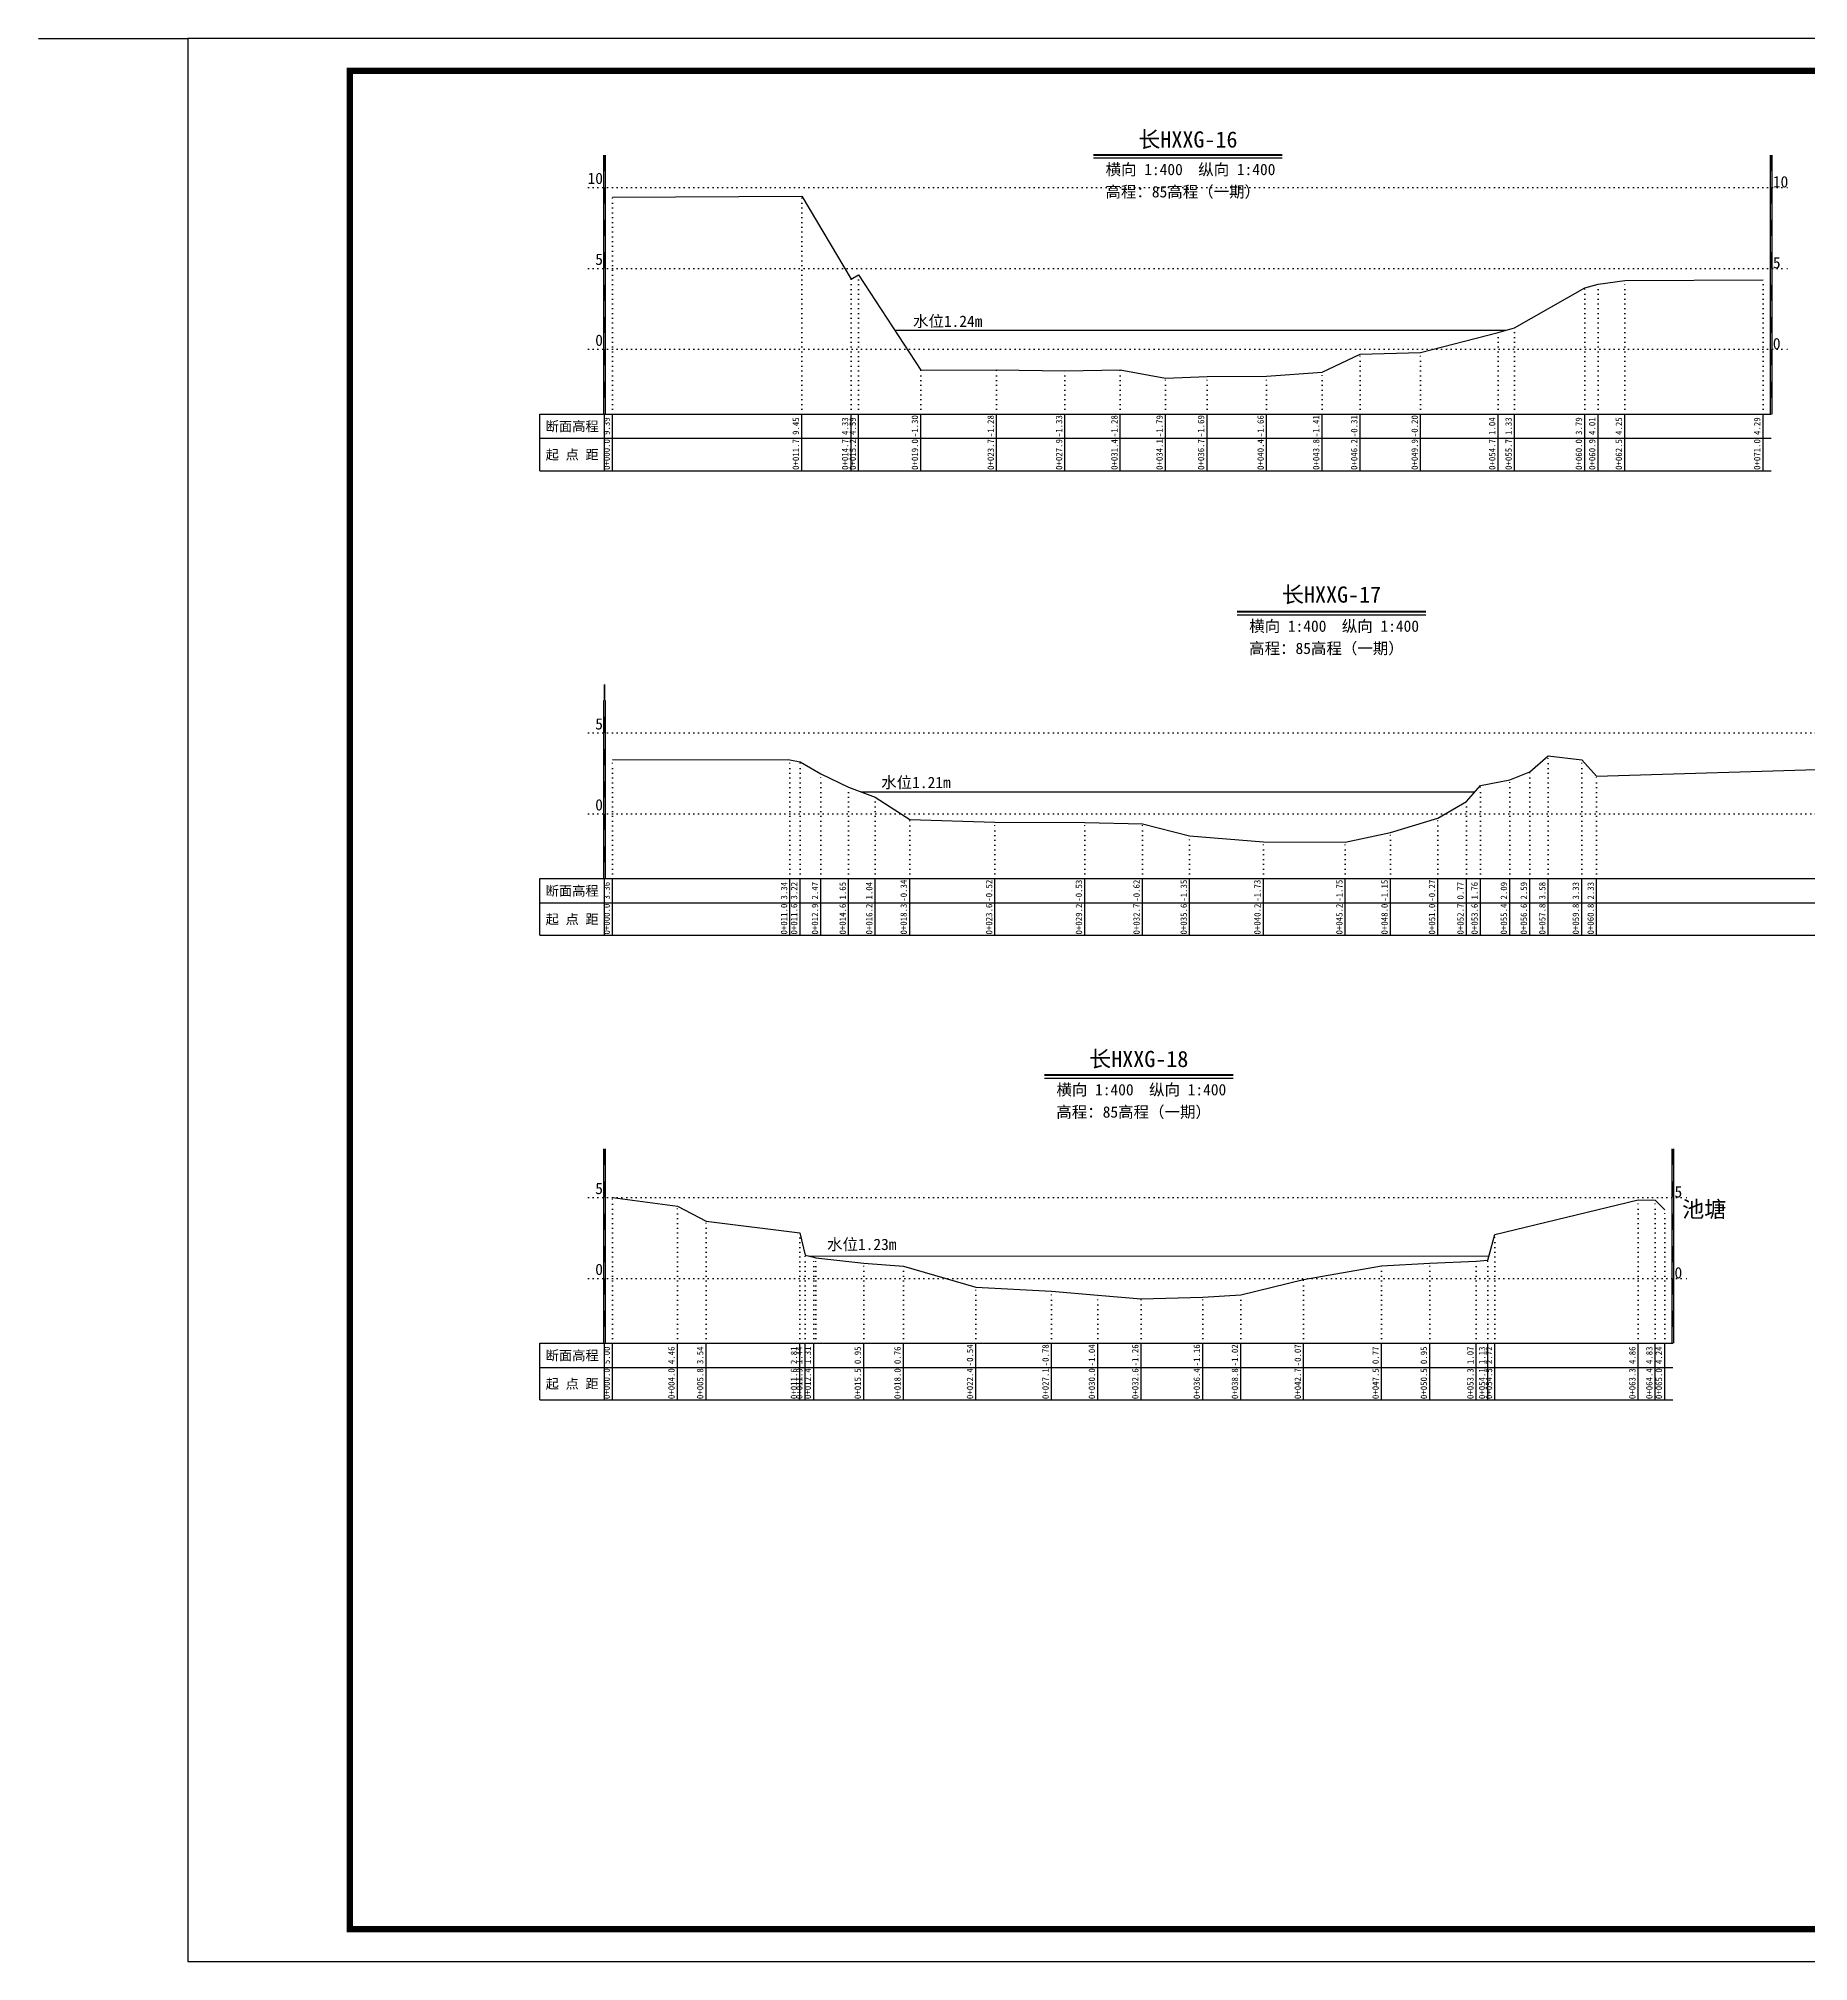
# Model space of a CAD drawing. Header units: millimetres. Extents: x 518104 to 520297, y 3371901 to 3372198.
# Drawn here: x 519853.5 to 520126.8, y 3371900.9 to 3372197.9 of the extents above; entities that cross this region are included whole.
import ezdxf
from ezdxf.enums import TextEntityAlignment as Align

# ---------------------------------------------------------------- set-up
doc = ezdxf.new("R2010")
doc.units = ezdxf.units.MM
doc.header["$LTSCALE"] = 0.4
doc.header["$MEASUREMENT"] = 0
doc.linetypes.add('X4', pattern=[1.6, 0, -1.6])
for name, color, linetype in [('DMX', 1, 'Continuous'), ('zdm1', 5, 'Continuous'), ('ZDMT5', 3, 'Continuous'), ('ZJ', 7, 'Continuous'), ('图框', 7, 'Continuous'), ('断面名称', 5, 'Continuous'), ('比例尺', 3, 'Continuous'), ('水位', 4, 'Continuous')]:
    doc.layers.add(name, color=color, linetype=linetype)
doc.styles.add('HDM', font='仿宋_GB2312.ttf')

msp = doc.modelspace()

# ---------------------------------------------------------------- linework, layer by layer
at = {"linetype": 'Continuous'}
msp.add_lwpolyline([(519853.54, 3372197.87), (519876.6, 3372197.87)], dxfattribs=at)
at = {"layer": 'DMX', "linetype": 'Continuous', "flags": 128}
for points in [[(519942.18, 3372173.35), (519971.38, 3372173.5), (519978.98, 3372160.7), (519980.15, 3372161.35), (519989.75, 3372146.62), (520001.45, 3372146.67), (520012, 3372146.55), (520020.55, 3372146.67), (520027.53, 3372145.4), (520033.93, 3372145.65), (520043.13, 3372145.72), (520051.7, 3372146.35), (520057.58, 3372149.1), (520066.9, 3372149.37), (520078.88, 3372152.47), (520081.4, 3372153.2), (520081.4, 3372153.2), (520092.25, 3372159.35), (520094.3, 3372159.9), (520098.43, 3372160.5), (520119.78, 3372160.6)], [(519942.18, 3372086.52), (519969.55, 3372086.47), (519971.1, 3372086.17), (519974.33, 3372084.3), (519978.6, 3372082.25), (519978.6, 3372082.25), (519982.7, 3372080.72), (519988.03, 3372077.27), (520001.2, 3372076.82), (520015.08, 3372076.8), (520023.98, 3372076.57), (520031.25, 3372074.75), (520042.63, 3372073.8), (520055.28, 3372073.75), (520062.25, 3372075.25), (520069.58, 3372077.45), (520073.98, 3372080.05), (520076.15, 3372082.52), (520080.68, 3372083.35), (520083.75, 3372084.6), (520086.6, 3372087.07), (520091.78, 3372086.45), (520094.08, 3372083.95), (520131.45, 3372085.05)], [(519942.18, 3372018.87), (519952.18, 3372017.52), (519956.6, 3372015.22), (519971.08, 3372013.4), (519971.9, 3372009.97), (519973.23, 3372009.65), (519973.53, 3372009.57), (519980.93, 3372008.75), (519987.08, 3372008.27), (519998.25, 3372005.02), (520009.93, 3372004.42), (520017.08, 3372003.77), (520023.78, 3372003.22), (520033.28, 3372003.47), (520039.15, 3372003.82), (520048.85, 3372006.2), (520060.88, 3372008.3), (520068.33, 3372008.75), (520075.5, 3372009.05), (520077.3, 3372009.2), (520078.38, 3372013.17), (520100.5, 3372018.52), (520103.13, 3372018.45), (520104.6, 3372016.97)]]:
    msp.add_lwpolyline(points, dxfattribs=at)
at = {"layer": 'zdm1', "linetype": 'Continuous'}
for p, q in [((519940.8, 3372139.87), (519940.8, 3372179.87)), ((519941.05, 3372139.87), (519941.05, 3372179.87)), ((520120.9, 3372139.87), (520120.9, 3372179.87)), ((520121.15, 3372139.87), (520121.15, 3372179.87)), ((519930.93, 3372139.87), (519942.18, 3372139.87)), ((519930.93, 3372131.12), (519930.93, 3372139.87)), ((519940.93, 3372131.12), (519940.93, 3372139.87)), ((519942.18, 3372139.87), (520121.03, 3372139.87)), ((519930.93, 3372136.12), (520121.03, 3372136.12)), ((519930.93, 3372131.12), (520121.03, 3372131.12)), ((519940.8, 3372068.12), (519940.8, 3372095.62)), ((519941.05, 3372068.12), (519941.05, 3372095.62)), ((519930.93, 3372068.12), (519942.18, 3372068.12)), ((519930.93, 3372059.37), (519930.93, 3372068.12)), ((519940.93, 3372059.37), (519940.93, 3372068.12)), ((519942.18, 3372068.12), (520165.38, 3372068.12)), ((519930.93, 3372064.37), (520165.38, 3372064.37)), ((519930.93, 3372059.37), (520165.38, 3372059.37)), ((519940.8, 3371996.37), (519940.8, 3372026.37)), ((519941.05, 3371996.37), (519941.05, 3372026.37)), ((520105.73, 3371996.37), (520105.73, 3372026.37)), ((520105.98, 3371996.37), (520105.98, 3372026.37)), ((519930.93, 3371996.37), (519942.18, 3371996.37)), ((519930.93, 3371987.62), (519930.93, 3371996.37)), ((519940.93, 3371987.62), (519940.93, 3371996.37)), ((519942.18, 3371996.37), (520105.85, 3371996.37)), ((519930.93, 3371992.62), (520105.85, 3371992.62)), ((519930.93, 3371987.62), (520105.85, 3371987.62))]:
    msp.add_line(p, q, dxfattribs=at)
at = {"layer": 'zdm1', "linetype": 'X4'}
for p, q in [((519938.43, 3372174.87), (520123.53, 3372174.87)), ((519938.43, 3372162.37), (520123.53, 3372162.37)), ((519938.43, 3372149.87), (520123.53, 3372149.87)), ((519938.43, 3372090.62), (520167.88, 3372090.62)), ((519938.43, 3372078.12), (520167.88, 3372078.12)), ((519938.43, 3372018.87), (520108.35, 3372018.87)), ((519938.43, 3372006.37), (520108.35, 3372006.37))]:
    msp.add_line(p, q, dxfattribs=at)
at = {"layer": 'zdm1', "linetype": 'Continuous', "flags": 128}
for points in [[(519940.93, 3372177.37, 0.25, 0.25, 0), (519940.93, 3372179.87, 0.25, 0.25, 0)], [(520121.03, 3372177.37, 0.25, 0.25, 0), (520121.03, 3372179.87, 0.25, 0.25, 0)], [(519940.93, 3372172.37, 0.25, 0.25, 0), (519940.93, 3372174.87, 0.25, 0.25, 0)], [(520121.03, 3372172.37, 0.25, 0.25, 0), (520121.03, 3372174.87, 0.25, 0.25, 0)], [(519940.93, 3372167.37, 0.25, 0.25, 0), (519940.93, 3372169.87, 0.25, 0.25, 0)], [(520121.03, 3372167.37, 0.25, 0.25, 0), (520121.03, 3372169.87, 0.25, 0.25, 0)], [(519940.93, 3372162.37, 0.25, 0.25, 0), (519940.93, 3372164.87, 0.25, 0.25, 0)], [(520121.03, 3372162.37, 0.25, 0.25, 0), (520121.03, 3372164.87, 0.25, 0.25, 0)], [(519940.93, 3372157.37, 0.25, 0.25, 0), (519940.93, 3372159.87, 0.25, 0.25, 0)], [(520121.03, 3372157.37, 0.25, 0.25, 0), (520121.03, 3372159.87, 0.25, 0.25, 0)], [(519940.93, 3372152.37, 0.25, 0.25, 0), (519940.93, 3372154.87, 0.25, 0.25, 0)], [(520121.03, 3372152.37, 0.25, 0.25, 0), (520121.03, 3372154.87, 0.25, 0.25, 0)], [(519940.93, 3372147.37, 0.25, 0.25, 0), (519940.93, 3372149.87, 0.25, 0.25, 0)], [(520121.03, 3372147.37, 0.25, 0.25, 0), (520121.03, 3372149.87, 0.25, 0.25, 0)], [(519940.93, 3372142.37, 0.25, 0.25, 0), (519940.93, 3372144.87, 0.25, 0.25, 0)], [(520121.03, 3372142.37, 0.25, 0.25, 0), (520121.03, 3372144.87, 0.25, 0.25, 0)], [(519940.93, 3372095.62, 0.25, 0.25, 0), (519940.93, 3372098.12, 0.25, 0.25, 0)], [(519940.93, 3372090.62, 0.25, 0.25, 0), (519940.93, 3372093.12, 0.25, 0.25, 0)], [(519940.93, 3372085.62, 0.25, 0.25, 0), (519940.93, 3372088.12, 0.25, 0.25, 0)], [(519940.93, 3372080.62, 0.25, 0.25, 0), (519940.93, 3372083.12, 0.25, 0.25, 0)], [(519940.93, 3372075.62, 0.25, 0.25, 0), (519940.93, 3372078.12, 0.25, 0.25, 0)], [(519940.93, 3372070.62, 0.25, 0.25, 0), (519940.93, 3372073.12, 0.25, 0.25, 0)], [(519940.93, 3372023.87, 0.25, 0.25, 0), (519940.93, 3372026.37, 0.25, 0.25, 0)], [(520105.85, 3372023.87, 0.25, 0.25, 0), (520105.85, 3372026.37, 0.25, 0.25, 0)], [(519940.93, 3372018.87, 0.25, 0.25, 0), (519940.93, 3372021.37, 0.25, 0.25, 0)], [(520105.85, 3372018.87, 0.25, 0.25, 0), (520105.85, 3372021.37, 0.25, 0.25, 0)], [(519940.93, 3372013.87, 0.25, 0.25, 0), (519940.93, 3372016.37, 0.25, 0.25, 0)], [(520105.85, 3372013.87, 0.25, 0.25, 0), (520105.85, 3372016.37, 0.25, 0.25, 0)], [(519940.93, 3372008.87, 0.25, 0.25, 0), (519940.93, 3372011.37, 0.25, 0.25, 0)], [(520105.85, 3372008.87, 0.25, 0.25, 0), (520105.85, 3372011.37, 0.25, 0.25, 0)], [(519940.93, 3372003.87, 0.25, 0.25, 0), (519940.93, 3372006.37, 0.25, 0.25, 0)], [(520105.85, 3372003.87, 0.25, 0.25, 0), (520105.85, 3372006.37, 0.25, 0.25, 0)], [(519940.93, 3371998.87, 0.25, 0.25, 0), (519940.93, 3372001.37, 0.25, 0.25, 0)], [(520105.85, 3371998.87, 0.25, 0.25, 0), (520105.85, 3372001.37, 0.25, 0.25, 0)]]:
    msp.add_lwpolyline(points, format="xyseb", dxfattribs=at)
at = {"layer": 'ZDMT5', "linetype": 'X4'}
for p, q in [((519942.18, 3372139.87), (519942.18, 3372173.35)), ((519971.38, 3372139.87), (519971.38, 3372173.5)), ((519978.98, 3372139.87), (519978.98, 3372160.7)), ((519980.15, 3372139.87), (519980.15, 3372161.35)), ((520092.25, 3372139.87), (520092.25, 3372159.35)), ((520094.3, 3372139.87), (520094.3, 3372159.9)), ((520098.43, 3372139.87), (520098.43, 3372160.5)), ((520119.78, 3372139.87), (520119.78, 3372160.6)), ((520081.4, 3372139.87), (520081.4, 3372153.2)), ((520078.88, 3372139.87), (520078.88, 3372152.47)), ((520057.58, 3372139.87), (520057.58, 3372149.1)), ((520066.9, 3372139.87), (520066.9, 3372149.37)), ((519989.75, 3372139.87), (519989.75, 3372146.62)), ((520001.45, 3372139.87), (520001.45, 3372146.67)), ((520012, 3372139.87), (520012, 3372146.55)), ((520020.55, 3372139.87), (520020.55, 3372146.67)), ((520027.53, 3372139.87), (520027.53, 3372145.4)), ((520033.93, 3372139.87), (520033.93, 3372145.65)), ((520043.13, 3372139.87), (520043.13, 3372145.72)), ((520051.7, 3372139.87), (520051.7, 3372146.35)), ((519942.18, 3372068.12), (519942.18, 3372086.52)), ((519969.55, 3372068.12), (519969.55, 3372086.47)), ((519971.1, 3372068.12), (519971.1, 3372086.17)), ((520083.75, 3372068.12), (520083.75, 3372084.6)), ((520086.6, 3372068.12), (520086.6, 3372087.07)), ((520091.78, 3372068.12), (520091.78, 3372086.45)), ((519974.33, 3372068.12), (519974.33, 3372084.3)), ((519978.6, 3372068.12), (519978.6, 3372082.25)), ((520076.15, 3372068.12), (520076.15, 3372082.52)), ((520080.68, 3372068.12), (520080.68, 3372083.35)), ((520094.08, 3372068.12), (520094.08, 3372083.95)), ((519982.7, 3372068.12), (519982.7, 3372080.72)), ((520073.98, 3372068.12), (520073.98, 3372080.05)), ((519988.03, 3372068.12), (519988.03, 3372077.27)), ((520001.2, 3372068.12), (520001.2, 3372076.82)), ((520015.08, 3372068.12), (520015.08, 3372076.8)), ((520023.98, 3372068.12), (520023.98, 3372076.57)), ((520069.58, 3372068.12), (520069.58, 3372077.45)), ((520031.25, 3372068.12), (520031.25, 3372074.75)), ((520042.63, 3372068.12), (520042.63, 3372073.8)), ((520055.28, 3372068.12), (520055.28, 3372073.75)), ((520062.25, 3372068.12), (520062.25, 3372075.25)), ((519942.18, 3371996.37), (519942.18, 3372018.87)), ((519952.18, 3371996.37), (519952.18, 3372017.52)), ((520100.5, 3371996.37), (520100.5, 3372018.52)), ((520103.13, 3371996.37), (520103.13, 3372018.45)), ((520104.6, 3371996.37), (520104.6, 3372016.97)), ((519956.6, 3371996.37), (519956.6, 3372015.22)), ((519971.08, 3371996.37), (519971.08, 3372013.4)), ((520078.38, 3371996.37), (520078.38, 3372013.17)), ((519971.9, 3371996.37), (519971.9, 3372009.97)), ((519973.23, 3371996.37), (519973.23, 3372009.65)), ((519973.53, 3371996.37), (519973.53, 3372009.57)), ((519980.93, 3371996.37), (519980.93, 3372008.75)), ((519987.08, 3371996.37), (519987.08, 3372008.27)), ((520060.88, 3371996.37), (520060.88, 3372008.3)), ((520068.33, 3371996.37), (520068.33, 3372008.75)), ((520075.5, 3371996.37), (520075.5, 3372009.05)), ((520077.3, 3371996.37), (520077.3, 3372009.2)), ((519998.25, 3371996.37), (519998.25, 3372005.02)), ((520009.93, 3371996.37), (520009.93, 3372004.42)), ((520048.85, 3371996.37), (520048.85, 3372006.2)), ((520017.08, 3371996.37), (520017.08, 3372003.77)), ((520023.78, 3371996.37), (520023.78, 3372003.22)), ((520033.28, 3371996.37), (520033.28, 3372003.47)), ((520039.15, 3371996.37), (520039.15, 3372003.82))]:
    msp.add_line(p, q, dxfattribs=at)
at = {"layer": 'ZDMT5', "linetype": 'Continuous'}
for p, q in [((519942.18, 3372131.12), (519942.18, 3372139.87)), ((519971.38, 3372131.12), (519971.38, 3372139.87)), ((519978.98, 3372131.12), (519978.98, 3372139.87)), ((519980.15, 3372131.12), (519980.15, 3372139.87)), ((519989.75, 3372131.12), (519989.75, 3372139.87)), ((520001.45, 3372131.12), (520001.45, 3372139.87)), ((520012, 3372131.12), (520012, 3372139.87)), ((520020.55, 3372131.12), (520020.55, 3372139.87)), ((520027.53, 3372131.12), (520027.53, 3372139.87)), ((520033.93, 3372131.12), (520033.93, 3372139.87)), ((520043.13, 3372131.12), (520043.13, 3372139.87)), ((520051.7, 3372131.12), (520051.7, 3372139.87)), ((520057.58, 3372131.12), (520057.58, 3372139.87)), ((520066.9, 3372131.12), (520066.9, 3372139.87)), ((520078.88, 3372131.12), (520078.88, 3372139.87)), ((520081.4, 3372131.12), (520081.4, 3372139.87)), ((520092.25, 3372131.12), (520092.25, 3372139.87)), ((520094.3, 3372131.12), (520094.3, 3372139.87)), ((520098.43, 3372131.12), (520098.43, 3372139.87)), ((520119.78, 3372131.12), (520119.78, 3372139.87)), ((519942.18, 3372059.37), (519942.18, 3372068.12)), ((519969.55, 3372059.37), (519969.55, 3372068.12)), ((519971.1, 3372059.37), (519971.1, 3372068.12)), ((519974.33, 3372059.37), (519974.33, 3372068.12)), ((519978.6, 3372059.37), (519978.6, 3372068.12)), ((519982.7, 3372059.37), (519982.7, 3372068.12)), ((519988.03, 3372059.37), (519988.03, 3372068.12)), ((520001.2, 3372059.37), (520001.2, 3372068.12)), ((520015.08, 3372059.37), (520015.08, 3372068.12)), ((520023.98, 3372059.37), (520023.98, 3372068.12)), ((520031.25, 3372059.37), (520031.25, 3372068.12)), ((520042.63, 3372059.37), (520042.63, 3372068.12)), ((520055.28, 3372059.37), (520055.28, 3372068.12)), ((520062.25, 3372059.37), (520062.25, 3372068.12)), ((520069.58, 3372059.37), (520069.58, 3372068.12)), ((520073.98, 3372059.37), (520073.98, 3372068.12)), ((520076.15, 3372059.37), (520076.15, 3372068.12)), ((520080.68, 3372059.37), (520080.68, 3372068.12)), ((520083.75, 3372059.37), (520083.75, 3372068.12)), ((520086.6, 3372059.37), (520086.6, 3372068.12)), ((520091.78, 3372059.37), (520091.78, 3372068.12)), ((520094.08, 3372059.37), (520094.08, 3372068.12)), ((519942.18, 3371987.62), (519942.18, 3371996.37)), ((519952.18, 3371987.62), (519952.18, 3371996.37)), ((519956.6, 3371987.62), (519956.6, 3371996.37)), ((519971.08, 3371987.62), (519971.08, 3371996.37)), ((519971.9, 3371987.62), (519971.9, 3371996.37)), ((519973.23, 3371987.62), (519973.23, 3371996.37)), ((519980.93, 3371987.62), (519980.93, 3371996.37)), ((519987.08, 3371987.62), (519987.08, 3371996.37)), ((519998.25, 3371987.62), (519998.25, 3371996.37)), ((520009.93, 3371987.62), (520009.93, 3371996.37)), ((520017.08, 3371987.62), (520017.08, 3371996.37)), ((520023.78, 3371987.62), (520023.78, 3371996.37)), ((520033.28, 3371987.62), (520033.28, 3371996.37)), ((520039.15, 3371987.62), (520039.15, 3371996.37)), ((520048.85, 3371987.62), (520048.85, 3371996.37)), ((520060.88, 3371987.62), (520060.88, 3371996.37)), ((520068.33, 3371987.62), (520068.33, 3371996.37)), ((520075.5, 3371987.62), (520075.5, 3371996.37)), ((520077.3, 3371987.62), (520077.3, 3371996.37)), ((520078.38, 3371987.62), (520078.38, 3371996.37)), ((520100.5, 3371987.62), (520100.5, 3371996.37)), ((520103.13, 3371987.62), (520103.13, 3371996.37)), ((520104.6, 3371987.62), (520104.6, 3371996.37))]:
    msp.add_line(p, q, dxfattribs=at)
at = {"layer": '图框', "flags": 128}
msp.add_lwpolyline([(519876.6, 3371900.87), (520296.6, 3371900.87), (520296.6, 3372197.87), (519876.6, 3372197.87)], close=True, dxfattribs=at)
at = {"layer": '图框', "const_width": 1, "flags": 128}
msp.add_lwpolyline([(519901.6, 3371905.87), (520291.6, 3371905.87), (520291.6, 3372192.87), (519901.6, 3372192.87)], close=True, dxfattribs=at)
at = {"layer": '比例尺', "color": 3, "linetype": 'Continuous', "lineweight": 40}
for p, q in [((520016.42, 3372179.91), (520045.54, 3372179.91)), ((520038.59, 3372109.38), (520067.72, 3372109.38)), ((520008.83, 3372037.79), (520037.95, 3372037.79))]:
    msp.add_line(p, q, dxfattribs=at)
at = {"layer": '比例尺', "color": 3, "linetype": 'Continuous'}
for p, q in [((520016.42, 3372179.41), (520045.54, 3372179.41)), ((520038.59, 3372108.88), (520067.72, 3372108.88)), ((520008.83, 3372037.29), (520037.95, 3372037.29))]:
    msp.add_line(p, q, dxfattribs=at)
at = {"layer": '水位', "color": 6, "linetype": 'Continuous', "flags": 128}
for points in [[(519985.71, 3372152.82), (520080.11, 3372152.82)], [(519980.57, 3372081.52), (520075.27, 3372081.52)], [(519972.44, 3372009.84), (520077.47, 3372009.8)]]:
    msp.add_lwpolyline(points, dxfattribs=at)

# ---------------------------------------------------------------- texts
at = {"layer": 'zdm1', "linetype": 'Continuous', "style": 'HDM'}
for s, p in [('10', (519940.68, 3372174.87)), ('5', (519940.68, 3372162.37)), ('0', (519940.68, 3372149.87)), ('5', (519940.68, 3372090.62)), ('0', (519940.68, 3372078.12)), ('5', (519940.68, 3372018.87)), ('0', (519940.68, 3372006.37))]:
    msp.add_text(s, height=1.75, dxfattribs=at).set_placement(p, align=Align.BOTTOM_RIGHT)
for s, p in [('10', (520121.28, 3372174.87)), ('5', (520121.28, 3372162.37)), ('0', (520121.28, 3372149.87)), ('5', (520106.1, 3372018.87)), ('0', (520106.1, 3372006.37))]:
    msp.add_text(s, height=1.75, dxfattribs=at).set_placement(p)
for s, p in [('断面高程', (519935.93, 3372138)), ('起 点 距', (519935.93, 3372133.62)), ('断面高程', (519935.93, 3372066.25)), ('起 点 距', (519935.93, 3372061.87)), ('断面高程', (519935.93, 3371994.5)), ('起 点 距', (519935.93, 3371990.12))]:
    msp.add_text(s, height=1.5, dxfattribs=at).set_placement(p, align=Align.MIDDLE)
at = {"layer": 'ZDMT5', "linetype": 'Continuous', "style": 'HDM'}
for s, p in [('9.39', (519942.05, 3372138)), ('9.45', (519971.25, 3372138)), ('4.33', (519978.85, 3372138)), ('4.59', (519980.03, 3372138)), ('-1.30', (519989.63, 3372138)), ('-1.28', (520001.33, 3372138)), ('-1.33', (520011.88, 3372138)), ('-1.28', (520020.43, 3372138)), ('-1.79', (520027.4, 3372138)), ('-1.69', (520033.8, 3372138)), ('-1.66', (520043, 3372138)), ('-1.41', (520051.58, 3372138)), ('-0.31', (520057.45, 3372138)), ('-0.20', (520066.78, 3372138)), ('1.04', (520078.75, 3372138)), ('1.33', (520081.28, 3372138)), ('3.79', (520092.13, 3372138)), ('4.01', (520094.18, 3372138)), ('4.25', (520098.3, 3372138)), ('4.29', (520119.65, 3372138)), ('0+000.0', (519942.05, 3372133.62)), ('0+011.7', (519971.25, 3372133.62)), ('0+014.7', (519978.85, 3372133.62)), ('0+015.2', (519980.03, 3372133.62)), ('0+019.0', (519989.63, 3372133.62)), ('0+023.7', (520001.33, 3372133.62)), ('0+027.9', (520011.88, 3372133.62)), ('0+031.4', (520020.43, 3372133.62)), ('0+034.1', (520027.4, 3372133.62)), ('0+036.7', (520033.8, 3372133.62)), ('0+040.4', (520043, 3372133.62)), ('0+043.8', (520051.58, 3372133.62)), ('0+046.2', (520057.45, 3372133.62)), ('0+049.9', (520066.78, 3372133.62)), ('0+054.7', (520078.75, 3372133.62)), ('0+055.7', (520081.28, 3372133.62)), ('0+060.0', (520092.13, 3372133.62)), ('0+060.9', (520094.18, 3372133.62)), ('0+062.5', (520098.3, 3372133.62)), ('0+071.0', (520119.65, 3372133.62)), ('3.36', (519942.05, 3372066.25)), ('3.34', (519969.43, 3372066.25)), ('3.22', (519970.98, 3372066.25)), ('2.47', (519974.2, 3372066.25)), ('1.65', (519978.48, 3372066.25)), ('1.04', (519982.58, 3372066.25)), ('-0.34', (519987.9, 3372066.25)), ('-0.52', (520001.08, 3372066.25)), ('-0.53', (520014.95, 3372066.25)), ('-0.62', (520023.85, 3372066.25)), ('-1.35', (520031.13, 3372066.25)), ('-1.73', (520042.5, 3372066.25)), ('-1.75', (520055.15, 3372066.25)), ('-1.15', (520062.13, 3372066.25)), ('-0.27', (520069.45, 3372066.25)), ('0.77', (520073.85, 3372066.25)), ('1.76', (520076.03, 3372066.25)), ('2.09', (520080.55, 3372066.25)), ('2.59', (520083.63, 3372066.25)), ('3.58', (520086.48, 3372066.25)), ('3.33', (520091.65, 3372066.25)), ('2.33', (520093.95, 3372066.25)), ('0+000.0', (519942.05, 3372061.87)), ('0+011.0', (519969.43, 3372061.87)), ('0+011.6', (519970.98, 3372061.87)), ('0+012.9', (519974.2, 3372061.87)), ('0+014.6', (519978.48, 3372061.87)), ('0+016.2', (519982.58, 3372061.87)), ('0+018.3', (519987.9, 3372061.87)), ('0+023.6', (520001.08, 3372061.87)), ('0+029.2', (520014.95, 3372061.87)), ('0+032.7', (520023.85, 3372061.87)), ('0+035.6', (520031.13, 3372061.87)), ('0+040.2', (520042.5, 3372061.87)), ('0+045.2', (520055.15, 3372061.87)), ('0+048.0', (520062.13, 3372061.87)), ('0+051.0', (520069.45, 3372061.87)), ('0+052.7', (520073.85, 3372061.87)), ('0+053.6', (520076.03, 3372061.87)), ('0+055.4', (520080.55, 3372061.87)), ('0+056.6', (520083.63, 3372061.87)), ('0+057.8', (520086.48, 3372061.87)), ('0+059.8', (520091.65, 3372061.87)), ('0+060.8', (520093.95, 3372061.87)), ('5.00', (519942.05, 3371994.5)), ('4.46', (519952.05, 3371994.5)), ('3.54', (519956.48, 3371994.5)), ('2.81', (519970.95, 3371994.5)), ('1.44', (519971.78, 3371994.5)), ('1.31', (519973.1, 3371994.5)), ('0.95', (519980.8, 3371994.5)), ('0.76', (519986.95, 3371994.5)), ('-0.54', (519998.13, 3371994.5)), ('-0.78', (520009.8, 3371994.5)), ('-1.04', (520016.95, 3371994.5)), ('-1.26', (520023.65, 3371994.5)), ('-1.16', (520033.15, 3371994.5)), ('-1.02', (520039.03, 3371994.5)), ('-0.07', (520048.73, 3371994.5)), ('0.77', (520060.75, 3371994.5)), ('0.95', (520068.2, 3371994.5)), ('1.07', (520075.38, 3371994.5)), ('1.13', (520077.18, 3371994.5)), ('2.72', (520078.25, 3371994.5)), ('4.86', (520100.38, 3371994.5)), ('4.83', (520103, 3371994.5)), ('4.24', (520104.48, 3371994.5)), ('0+000.0', (519942.05, 3371990.12)), ('0+004.0', (519952.05, 3371990.12)), ('0+005.8', (519956.48, 3371990.12)), ('0+011.6', (519970.95, 3371990.12)), ('0+011.9', (519971.78, 3371990.12)), ('0+012.4', (519973.1, 3371990.12)), ('0+015.5', (519980.8, 3371990.12)), ('0+018.0', (519986.95, 3371990.12)), ('0+022.4', (519998.13, 3371990.12)), ('0+027.1', (520009.8, 3371990.12)), ('0+030.0', (520016.95, 3371990.12)), ('0+032.6', (520023.65, 3371990.12)), ('0+036.4', (520033.15, 3371990.12)), ('0+038.8', (520039.03, 3371990.12)), ('0+042.7', (520048.73, 3371990.12)), ('0+047.5', (520060.75, 3371990.12)), ('0+050.5', (520068.2, 3371990.12)), ('0+053.3', (520075.38, 3371990.12)), ('0+054.1', (520077.18, 3371990.12)), ('0+054.5', (520078.25, 3371990.12)), ('0+063.3', (520100.38, 3371990.12)), ('0+064.4', (520103, 3371990.12)), ('0+065.0', (520104.48, 3371990.12))]:
    msp.add_text(s, height=1, rotation=90, dxfattribs=at).set_placement(p, align=Align.BOTTOM_CENTER)
at = {"layer": 'ZJ', "linetype": 'Continuous', "style": 'HDM'}
msp.add_text('池塘', height=2.5, dxfattribs=at).set_placement((520110.69, 3372017.12), align=Align.MIDDLE)
at = {"layer": '断面名称', "color": 5, "linetype": 'Continuous', "style": 'HDM'}
for s, p in [('长HXXG-16', (520030.98, 3372182.32)), ('长HXXG-17', (520053.15, 3372112.04)), ('长HXXG-18', (520023.39, 3372040.31))]:
    msp.add_text(s, height=2.5, dxfattribs=at).set_placement(p, align=Align.MIDDLE)
at = {"layer": '比例尺', "color": 3, "linetype": 'Continuous', "style": 'HDM'}
for s, p in [('横向 1:400  纵向 1:400', (520044.49, 3372176.24)), ('高程：85高程（一期）', (520042.12, 3372172.8)), ('横向 1:400  纵向 1:400', (520066.66, 3372105.71)), ('高程：85高程（一期）', (520064.3, 3372102.28)), ('横向 1:400  纵向 1:400', (520036.9, 3372034.12)), ('高程：85高程（一期）', (520034.53, 3372030.68))]:
    msp.add_text(s, height=1.75, dxfattribs=at).set_placement(p, align=Align.BOTTOM_RIGHT)
at = {"layer": '水位', "color": 6, "linetype": 'Continuous', "style": 'HDM'}
for s, p in [('水位1.24m', (519993.9, 3372154.24)), ('水位1.21m', (519989, 3372083.01)), ('水位1.23m', (519980.64, 3372011.67))]:
    msp.add_text(s, height=1.75, dxfattribs=at).set_placement(p, align=Align.MIDDLE)

doc.saveas('drawing.dxf')
